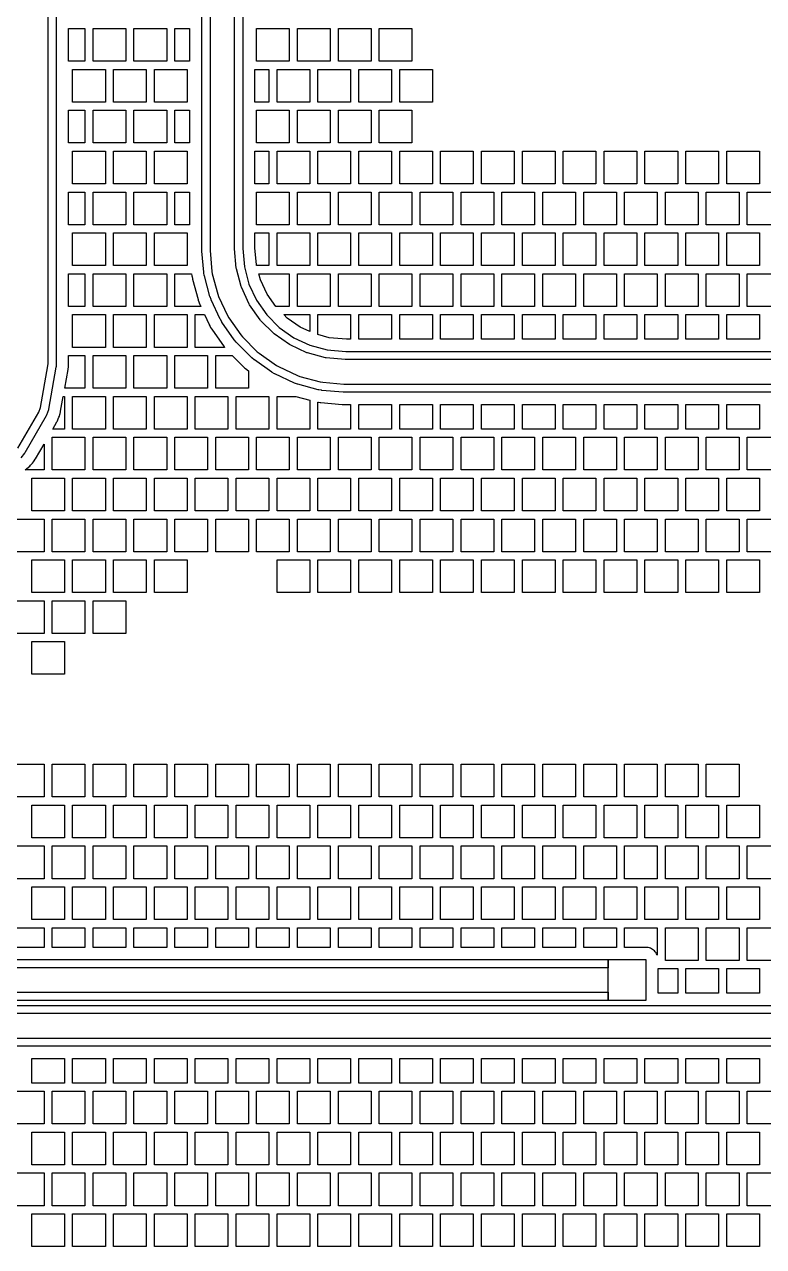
# Model space of a CAD drawing. Header units: metres. Extents: x -10 to 2022, y -10 to 2010.
# Drawn here: x 673 to 1125, y 65 to 812 of the extents above; entities that cross this region are included whole.
import ezdxf

# ---------------------------------------------------------------- set-up
doc = ezdxf.new("R2010")
doc.units = ezdxf.units.M

msp = doc.modelspace()

# ---------------------------------------------------------------- linework, layer by layer
for points in [[(755.55, 1526.55), (744.16, 1525.55), (733.64, 1522.74), (723.77, 1518.14), (714.86, 1511.89), (707.16, 1504.19), (700.91, 1495.28), (696.31, 1485.41), (693.5, 1474.9), (692.5, 1463.5), (692.5, 605), (692.49, 604.78), (692.34, 603.05), (692.31, 602.83), (687.79, 577.18), (687.67, 576.76), (686.49, 573.49), (686.3, 573.1), (673.28, 550.54), (673.03, 550.18), (670.8, 547.52)], [(669.06, 553.23), (681.86, 575.41), (682.9, 578.26), (687.37, 603.59), (687.5, 605.11), (687.5, 1463.61)], [(869, 587.5), (868.89, 587.5), (868.02, 587.54), (867.91, 587.55), (854.89, 588.69), (854.67, 588.72), (852.95, 589.02), (852.74, 589.07), (840.11, 592.45), (839.91, 592.51), (838.27, 593.11), (838.07, 593.19), (826.22, 598.72), (826.02, 598.82), (824.51, 599.69), (824.33, 599.81), (813.62, 607.31), (813.45, 607.44), (812.11, 608.56), (811.95, 608.71), (802.71, 617.95), (802.56, 618.11), (801.44, 619.45), (801.31, 619.62), (793.81, 630.33), (793.69, 630.51), (792.82, 632.02), (792.72, 632.22), (787.19, 644.07), (787.11, 644.27), (786.51, 645.91), (786.45, 646.11), (783.07, 658.74), (783.02, 658.95), (782.72, 660.67), (782.69, 660.89), (781.55, 673.91), (781.54, 674.02), (781.5, 674.89), (781.5, 675), (781.5, 1224.05)], [(786.5, 1224), (786.5, 675.05), (786.53, 674.29), (787.66, 661.43), (787.92, 659.93), (791.25, 647.51), (791.77, 646.08), (797.2, 634.43), (797.97, 633.11), (805.34, 622.58), (806.32, 621.41), (815.41, 612.32), (816.58, 611.34), (827.11, 603.97), (828.43, 603.2), (840.08, 597.77), (841.51, 597.25), (853.93, 593.92), (855.43, 593.66), (868.29, 592.53), (869.05, 592.5), (1480, 592.5)], [(1480, 607.5), (869.44, 607.5), (869.22, 607.51), (857.5, 608.53), (857.07, 608.61), (846.13, 611.54), (845.73, 611.69), (835.46, 616.48), (835.09, 616.69), (825.81, 623.19), (825.48, 623.47), (817.47, 631.48), (817.19, 631.81), (810.69, 641.09), (810.48, 641.46), (805.69, 651.73), (805.54, 652.13), (802.61, 663.07), (802.53, 663.5), (801.51, 675.22), (801.5, 675.44), (801.5, 1223.61)], [(806.5, 1223.5), (806.5, 675.55), (807.5, 664.16), (810.31, 653.64), (814.91, 643.77), (821.16, 634.86), (828.86, 627.16), (837.77, 620.91), (847.64, 616.31), (858.16, 613.5), (869.55, 612.5), (1480, 612.5)], [(700, 810), (710, 810), (710, 790), (700, 790), (700, 810), (700, 810)], [(715, 790), (715, 810), (735, 810), (735, 790), (715, 790), (715, 790)], [(740, 790), (740, 810), (760, 810), (760, 790), (740, 790), (740, 790)], [(765, 790), (765, 810), (774, 810), (774, 790), (765, 790), (765, 790)], [(815, 790), (815, 810), (835, 810), (835, 790), (815, 790), (815, 790)], [(840, 790), (840, 810), (860, 810), (860, 790), (840, 790), (840, 790)], [(865, 790), (865, 810), (885, 810), (885, 790), (865, 790), (865, 790)], [(890, 790), (890, 810), (910, 810), (910, 790), (890, 790), (890, 790)], [(702.5, 765), (702.5, 785), (722.5, 785), (722.5, 765), (702.5, 765), (702.5, 765)], [(727.5, 765), (727.5, 785), (747.5, 785), (747.5, 765), (727.5, 765), (727.5, 765)], [(752.5, 765), (752.5, 785), (772.5, 785), (772.5, 765), (752.5, 765), (752.5, 765)], [(814, 785), (822.5, 785), (822.5, 765), (814, 765), (814, 785), (814, 785)], [(827.5, 765), (827.5, 785), (847.5, 785), (847.5, 765), (827.5, 765), (827.5, 765)], [(852.5, 765), (852.5, 785), (872.5, 785), (872.5, 765), (852.5, 765), (852.5, 765)], [(877.5, 765), (877.5, 785), (897.5, 785), (897.5, 765), (877.5, 765), (877.5, 765)], [(902.5, 765), (902.5, 785), (922.5, 785), (922.5, 765), (902.5, 765), (902.5, 765)], [(700, 760), (710, 760), (710, 740), (700, 740), (700, 760), (700, 760)], [(715, 740), (715, 760), (735, 760), (735, 740), (715, 740), (715, 740)], [(740, 740), (740, 760), (760, 760), (760, 740), (740, 740), (740, 740)], [(765, 740), (765, 760), (774, 760), (774, 740), (765, 740), (765, 740)], [(815, 740), (815, 760), (835, 760), (835, 740), (815, 740), (815, 740)], [(840, 740), (840, 760), (860, 760), (860, 740), (840, 740), (840, 740)], [(865, 740), (865, 760), (885, 760), (885, 740), (865, 740), (865, 740)], [(890, 740), (890, 760), (910, 760), (910, 740), (890, 740), (890, 740)], [(702.5, 715), (702.5, 735), (722.5, 735), (722.5, 715), (702.5, 715), (702.5, 715)], [(727.5, 715), (727.5, 735), (747.5, 735), (747.5, 715), (727.5, 715), (727.5, 715)], [(752.5, 715), (752.5, 735), (772.5, 735), (772.5, 715), (752.5, 715), (752.5, 715)], [(814, 735), (822.5, 735), (822.5, 715), (814, 715), (814, 735), (814, 735)], [(827.5, 715), (827.5, 735), (847.5, 735), (847.5, 715), (827.5, 715), (827.5, 715)], [(852.5, 715), (852.5, 735), (872.5, 735), (872.5, 715), (852.5, 715), (852.5, 715)], [(877.5, 715), (877.5, 735), (897.5, 735), (897.5, 715), (877.5, 715), (877.5, 715)], [(902.5, 715), (902.5, 735), (922.5, 735), (922.5, 715), (902.5, 715), (902.5, 715)], [(927.5, 715), (927.5, 735), (947.5, 735), (947.5, 715), (927.5, 715), (927.5, 715)], [(952.5, 715), (952.5, 735), (972.5, 735), (972.5, 715), (952.5, 715), (952.5, 715)], [(977.5, 715), (977.5, 735), (997.5, 735), (997.5, 715), (977.5, 715), (977.5, 715)], [(1002.5, 715), (1002.5, 735), (1022.5, 735), (1022.5, 715), (1002.5, 715), (1002.5, 715)], [(1027.5, 715), (1027.5, 735), (1047.5, 735), (1047.5, 715), (1027.5, 715), (1027.5, 715)], [(1052.5, 715), (1052.5, 735), (1072.5, 735), (1072.5, 715), (1052.5, 715), (1052.5, 715)], [(1077.5, 715), (1077.5, 735), (1097.5, 735), (1097.5, 715), (1077.5, 715), (1077.5, 715)], [(1102.5, 715), (1102.5, 735), (1122.5, 735), (1122.5, 715), (1102.5, 715), (1102.5, 715)], [(700, 710), (710, 710), (710, 690), (700, 690), (700, 710), (700, 710)], [(715, 690), (715, 710), (735, 710), (735, 690), (715, 690), (715, 690)], [(740, 690), (740, 710), (760, 710), (760, 690), (740, 690), (740, 690)], [(765, 690), (765, 710), (774, 710), (774, 690), (765, 690), (765, 690)], [(815, 690), (815, 710), (835, 710), (835, 690), (815, 690), (815, 690)], [(840, 690), (840, 710), (860, 710), (860, 690), (840, 690), (840, 690)], [(865, 690), (865, 710), (885, 710), (885, 690), (865, 690), (865, 690)], [(890, 690), (890, 710), (910, 710), (910, 690), (890, 690), (890, 690)], [(915, 690), (915, 710), (935, 710), (935, 690), (915, 690), (915, 690)], [(940, 690), (940, 710), (960, 710), (960, 690), (940, 690), (940, 690)], [(965, 690), (965, 710), (985, 710), (985, 690), (965, 690), (965, 690)], [(990, 690), (990, 710), (1010, 710), (1010, 690), (990, 690), (990, 690)], [(1015, 690), (1015, 710), (1035, 710), (1035, 690), (1015, 690), (1015, 690)], [(1040, 690), (1040, 710), (1060, 710), (1060, 690), (1040, 690), (1040, 690)], [(1065, 690), (1065, 710), (1085, 710), (1085, 690), (1065, 690), (1065, 690)], [(1090, 690), (1090, 710), (1110, 710), (1110, 690), (1090, 690), (1090, 690)], [(1115, 690), (1115, 710), (1135, 710), (1135, 690), (1115, 690), (1115, 690)], [(702.5, 665), (702.5, 685), (722.5, 685), (722.5, 665), (702.5, 665), (702.5, 665)], [(727.5, 665), (727.5, 685), (747.5, 685), (747.5, 665), (727.5, 665), (727.5, 665)], [(752.5, 665), (752.5, 685), (772.5, 685), (772.5, 665), (752.5, 665), (752.5, 665)], [(814, 685), (822.5, 685), (822.5, 665), (815.03, 665), (814.91, 665.46), (814, 675.87), (814, 685), (814, 685)], [(827.5, 665), (827.5, 685), (847.5, 685), (847.5, 665), (827.5, 665), (827.5, 665)], [(852.5, 665), (852.5, 685), (872.5, 685), (872.5, 665), (852.5, 665), (852.5, 665)], [(877.5, 665), (877.5, 685), (897.5, 685), (897.5, 665), (877.5, 665), (877.5, 665)], [(902.5, 665), (902.5, 685), (922.5, 685), (922.5, 665), (902.5, 665), (902.5, 665)], [(927.5, 665), (927.5, 685), (947.5, 685), (947.5, 665), (927.5, 665), (927.5, 665)], [(952.5, 665), (952.5, 685), (972.5, 685), (972.5, 665), (952.5, 665), (952.5, 665)], [(977.5, 665), (977.5, 685), (997.5, 685), (997.5, 665), (977.5, 665), (977.5, 665)], [(1002.5, 665), (1002.5, 685), (1022.5, 685), (1022.5, 665), (1002.5, 665), (1002.5, 665)], [(1027.5, 665), (1027.5, 685), (1047.5, 685), (1047.5, 665), (1027.5, 665), (1027.5, 665)], [(1052.5, 665), (1052.5, 685), (1072.5, 685), (1072.5, 665), (1052.5, 665), (1052.5, 665)], [(1077.5, 665), (1077.5, 685), (1097.5, 685), (1097.5, 665), (1077.5, 665), (1077.5, 665)], [(1102.5, 665), (1102.5, 685), (1122.5, 685), (1122.5, 665), (1102.5, 665), (1102.5, 665)], [(700, 660), (710, 660), (710, 640), (700, 640), (700, 660), (700, 660)], [(715, 640), (715, 660), (735, 660), (735, 640), (715, 640), (715, 640)], [(740, 640), (740, 660), (760, 660), (760, 640), (740, 640), (740, 640)], [(765, 640), (765, 660), (775.24, 660), (775.25, 659.91), (775.39, 658.83), (775.51, 658.18), (775.74, 657.12), (775.82, 656.8), (779.2, 644.17), (779.3, 643.86), (779.62, 642.82), (779.85, 642.2), (780.27, 641.2), (780.4, 640.9), (780.81, 640), (765, 640), (765, 640)], [(816.37, 660), (835, 660), (835, 640), (826.71, 640), (821.43, 647.54), (817.39, 656.22), (816.37, 660), (816.37, 660)], [(840, 640), (840, 660), (860, 660), (860, 640), (840, 640), (840, 640)], [(865, 640), (865, 660), (885, 660), (885, 640), (865, 640), (865, 640)], [(890, 640), (890, 660), (910, 660), (910, 640), (890, 640), (890, 640)], [(915, 640), (915, 660), (935, 660), (935, 640), (915, 640), (915, 640)], [(940, 640), (940, 660), (960, 660), (960, 640), (940, 640), (940, 640)], [(965, 640), (965, 660), (985, 660), (985, 640), (965, 640), (965, 640)], [(990, 640), (990, 660), (1010, 660), (1010, 640), (990, 640), (990, 640)], [(1015, 640), (1015, 660), (1035, 660), (1035, 640), (1015, 640), (1015, 640)], [(1040, 640), (1040, 660), (1060, 660), (1060, 640), (1040, 640), (1040, 640)], [(1065, 640), (1065, 660), (1085, 660), (1085, 640), (1065, 640), (1065, 640)], [(1090, 640), (1090, 660), (1110, 660), (1110, 640), (1090, 640), (1090, 640)], [(1115, 640), (1115, 660), (1135, 660), (1135, 640), (1115, 640), (1115, 640)], [(702.5, 615), (702.5, 635), (722.5, 635), (722.5, 615), (702.5, 615), (702.5, 615)], [(727.5, 615), (727.5, 635), (747.5, 635), (747.5, 615), (727.5, 615), (727.5, 615)], [(752.5, 615), (752.5, 635), (772.5, 635), (772.5, 615), (752.5, 615), (752.5, 615)], [(777.5, 615), (777.5, 635), (783.15, 635), (785.92, 629.05), (786.07, 628.75), (786.57, 627.79), (786.9, 627.22), (787.48, 626.3), (787.67, 626.03), (795.16, 615.32), (795.36, 615.06), (795.4, 615), (777.5, 615), (777.5, 615)], [(831.62, 635), (847.5, 635), (847.5, 624.65), (841.54, 627.43), (833.7, 632.93), (831.62, 635), (831.62, 635)], [(852.5, 622.78), (852.5, 635), (872.5, 635), (872.5, 620), (869.87, 620), (859.46, 620.91), (852.5, 622.78), (852.5, 622.78)], [(877.5, 620), (877.5, 635), (897.5, 635), (897.5, 620), (877.5, 620), (877.5, 620)], [(902.5, 620), (902.5, 635), (922.5, 635), (922.5, 620), (902.5, 620), (902.5, 620)], [(927.5, 620), (927.5, 635), (947.5, 635), (947.5, 620), (927.5, 620), (927.5, 620)], [(952.5, 620), (952.5, 635), (972.5, 635), (972.5, 620), (952.5, 620), (952.5, 620)], [(977.5, 620), (977.5, 635), (997.5, 635), (997.5, 620), (977.5, 620), (977.5, 620)], [(1002.5, 620), (1002.5, 635), (1022.5, 635), (1022.5, 620), (1002.5, 620), (1002.5, 620)], [(1027.5, 620), (1027.5, 635), (1047.5, 635), (1047.5, 620), (1027.5, 620), (1027.5, 620)], [(1052.5, 620), (1052.5, 635), (1072.5, 635), (1072.5, 620), (1052.5, 620), (1052.5, 620)], [(1077.5, 620), (1077.5, 635), (1097.5, 635), (1097.5, 620), (1077.5, 620), (1077.5, 620)], [(1102.5, 620), (1102.5, 635), (1122.5, 635), (1122.5, 620), (1102.5, 620), (1102.5, 620)], [(700, 610), (710, 610), (710, 590), (697.66, 590), (699.7, 601.53), (699.75, 601.85), (699.89, 602.93), (699.95, 603.58), (699.99, 604.67), (700, 605), (700, 610), (700, 610)], [(715, 590), (715, 610), (735, 610), (735, 590), (715, 590), (715, 590)], [(740, 590), (740, 610), (760, 610), (760, 590), (740, 590), (740, 590)], [(765, 590), (765, 610), (785, 610), (785, 590), (765, 590), (765, 590)], [(790, 590), (790, 610), (800.05, 610), (806.65, 603.4), (806.89, 603.18), (807.69, 602.44), (808.19, 602.02), (809.06, 601.36), (809.32, 601.16), (810, 600.69), (810, 590), (790, 590), (790, 590)], [(696.78, 585), (697.5, 585), (697.5, 565), (690.29, 565), (692.8, 569.35), (692.95, 569.64), (693.46, 570.6), (693.73, 571.2), (694.15, 572.2), (694.38, 572.82), (694.7, 573.86), (694.87, 574.49), (695.11, 575.55), (695.17, 575.88), (696.78, 585), (696.78, 585)], [(702.5, 565), (702.5, 585), (722.5, 585), (722.5, 565), (702.5, 565), (702.5, 565)], [(727.5, 565), (727.5, 585), (747.5, 585), (747.5, 565), (727.5, 565), (727.5, 565)], [(752.5, 565), (752.5, 585), (772.5, 585), (772.5, 565), (752.5, 565), (752.5, 565)], [(777.5, 565), (777.5, 585), (797.5, 585), (797.5, 565), (777.5, 565), (777.5, 565)], [(802.5, 565), (802.5, 585), (822.5, 585), (822.5, 565), (802.5, 565), (802.5, 565)], [(827.5, 565), (827.5, 585), (838.94, 585), (847.5, 582.71), (847.5, 565), (827.5, 565), (827.5, 565)], [(1480, 587.5), (869, 587.5), (869, 587.5)], [(852.5, 565), (852.5, 581.45), (852.83, 581.39), (853.91, 581.25), (854.23, 581.22), (867.26, 580.08), (867.58, 580.05), (868.67, 580.01), (869, 580), (872.5, 580), (872.5, 565), (852.5, 565), (852.5, 565)], [(877.5, 565), (877.5, 580), (897.5, 580), (897.5, 565), (877.5, 565), (877.5, 565)], [(902.5, 565), (902.5, 580), (922.5, 580), (922.5, 565), (902.5, 565), (902.5, 565)], [(927.5, 565), (927.5, 580), (947.5, 580), (947.5, 565), (927.5, 565), (927.5, 565)], [(952.5, 565), (952.5, 580), (972.5, 580), (972.5, 565), (952.5, 565), (952.5, 565)], [(977.5, 565), (977.5, 580), (997.5, 580), (997.5, 565), (977.5, 565), (977.5, 565)], [(1002.5, 565), (1002.5, 580), (1022.5, 580), (1022.5, 565), (1002.5, 565), (1002.5, 565)], [(1027.5, 565), (1027.5, 580), (1047.5, 580), (1047.5, 565), (1027.5, 565), (1027.5, 565)], [(1052.5, 565), (1052.5, 580), (1072.5, 580), (1072.5, 565), (1052.5, 565), (1052.5, 565)], [(1077.5, 565), (1077.5, 580), (1097.5, 580), (1097.5, 565), (1077.5, 565), (1077.5, 565)], [(1102.5, 565), (1102.5, 580), (1122.5, 580), (1122.5, 565), (1102.5, 565), (1102.5, 565)], [(685, 555.84), (685, 540), (673.56, 540), (675.31, 541.47), (675.56, 541.69), (676.36, 542.42), (676.82, 542.89), (677.56, 543.69), (677.98, 544.19), (678.64, 545.06), (679.02, 545.59), (679.6, 546.51), (679.77, 546.79), (685, 555.84), (685, 555.84)], [(690, 540), (690, 560), (710, 560), (710, 540), (690, 540), (690, 540)], [(715, 540), (715, 560), (735, 560), (735, 540), (715, 540), (715, 540)], [(740, 540), (740, 560), (760, 560), (760, 540), (740, 540), (740, 540)], [(765, 540), (765, 560), (785, 560), (785, 540), (765, 540), (765, 540)], [(790, 540), (790, 560), (810, 560), (810, 540), (790, 540), (790, 540)], [(815, 540), (815, 560), (835, 560), (835, 540), (815, 540), (815, 540)], [(840, 540), (840, 560), (860, 560), (860, 540), (840, 540), (840, 540)], [(865, 540), (865, 560), (885, 560), (885, 540), (865, 540), (865, 540)], [(890, 540), (890, 560), (910, 560), (910, 540), (890, 540), (890, 540)], [(915, 540), (915, 560), (935, 560), (935, 540), (915, 540), (915, 540)], [(940, 540), (940, 560), (960, 560), (960, 540), (940, 540), (940, 540)], [(965, 540), (965, 560), (985, 560), (985, 540), (965, 540), (965, 540)], [(990, 540), (990, 560), (1010, 560), (1010, 540), (990, 540), (990, 540)], [(1015, 540), (1015, 560), (1035, 560), (1035, 540), (1015, 540), (1015, 540)], [(1040, 540), (1040, 560), (1060, 560), (1060, 540), (1040, 540), (1040, 540)], [(1065, 540), (1065, 560), (1085, 560), (1085, 540), (1065, 540), (1065, 540)], [(1090, 540), (1090, 560), (1110, 560), (1110, 540), (1090, 540), (1090, 540)], [(1115, 540), (1115, 560), (1135, 560), (1135, 540), (1115, 540), (1115, 540)], [(677.5, 515), (677.5, 535), (697.5, 535), (697.5, 515), (677.5, 515), (677.5, 515)], [(702.5, 515), (702.5, 535), (722.5, 535), (722.5, 515), (702.5, 515), (702.5, 515)], [(727.5, 515), (727.5, 535), (747.5, 535), (747.5, 515), (727.5, 515), (727.5, 515)], [(752.5, 515), (752.5, 535), (772.5, 535), (772.5, 515), (752.5, 515), (752.5, 515)], [(777.5, 515), (777.5, 535), (797.5, 535), (797.5, 515), (777.5, 515), (777.5, 515)], [(802.5, 515), (802.5, 535), (822.5, 535), (822.5, 515), (802.5, 515), (802.5, 515)], [(827.5, 515), (827.5, 535), (847.5, 535), (847.5, 515), (827.5, 515), (827.5, 515)], [(852.5, 515), (852.5, 535), (872.5, 535), (872.5, 515), (852.5, 515), (852.5, 515)], [(877.5, 515), (877.5, 535), (897.5, 535), (897.5, 515), (877.5, 515), (877.5, 515)], [(902.5, 515), (902.5, 535), (922.5, 535), (922.5, 515), (902.5, 515), (902.5, 515)], [(927.5, 515), (927.5, 535), (947.5, 535), (947.5, 515), (927.5, 515), (927.5, 515)], [(952.5, 515), (952.5, 535), (972.5, 535), (972.5, 515), (952.5, 515), (952.5, 515)], [(977.5, 515), (977.5, 535), (997.5, 535), (997.5, 515), (977.5, 515), (977.5, 515)], [(1002.5, 515), (1002.5, 535), (1022.5, 535), (1022.5, 515), (1002.5, 515), (1002.5, 515)], [(1027.5, 515), (1027.5, 535), (1047.5, 535), (1047.5, 515), (1027.5, 515), (1027.5, 515)], [(1052.5, 515), (1052.5, 535), (1072.5, 535), (1072.5, 515), (1052.5, 515), (1052.5, 515)], [(1077.5, 515), (1077.5, 535), (1097.5, 535), (1097.5, 515), (1077.5, 515), (1077.5, 515)], [(1102.5, 515), (1102.5, 535), (1122.5, 535), (1122.5, 515), (1102.5, 515), (1102.5, 515)], [(665, 490), (665, 510), (685, 510), (685, 490), (665, 490), (665, 490)], [(690, 490), (690, 510), (710, 510), (710, 490), (690, 490), (690, 490)], [(715, 490), (715, 510), (735, 510), (735, 490), (715, 490), (715, 490)], [(740, 490), (740, 510), (760, 510), (760, 490), (740, 490), (740, 490)], [(765, 490), (765, 510), (785, 510), (785, 490), (765, 490), (765, 490)], [(790, 490), (790, 510), (810, 510), (810, 490), (790, 490), (790, 490)], [(815, 490), (815, 510), (835, 510), (835, 490), (815, 490), (815, 490)], [(840, 490), (840, 510), (860, 510), (860, 490), (840, 490), (840, 490)], [(865, 490), (865, 510), (885, 510), (885, 490), (865, 490), (865, 490)], [(890, 490), (890, 510), (910, 510), (910, 490), (890, 490), (890, 490)], [(915, 490), (915, 510), (935, 510), (935, 490), (915, 490), (915, 490)], [(940, 490), (940, 510), (960, 510), (960, 490), (940, 490), (940, 490)], [(965, 490), (965, 510), (985, 510), (985, 490), (965, 490), (965, 490)], [(990, 490), (990, 510), (1010, 510), (1010, 490), (990, 490), (990, 490)], [(1015, 490), (1015, 510), (1035, 510), (1035, 490), (1015, 490), (1015, 490)], [(1040, 490), (1040, 510), (1060, 510), (1060, 490), (1040, 490), (1040, 490)], [(1065, 490), (1065, 510), (1085, 510), (1085, 490), (1065, 490), (1065, 490)], [(1090, 490), (1090, 510), (1110, 510), (1110, 490), (1090, 490), (1090, 490)], [(1115, 490), (1115, 510), (1135, 510), (1135, 490), (1115, 490), (1115, 490)], [(677.5, 465), (677.5, 485), (697.5, 485), (697.5, 465), (677.5, 465), (677.5, 465)], [(702.5, 465), (702.5, 485), (722.5, 485), (722.5, 465), (702.5, 465), (702.5, 465)], [(727.5, 465), (727.5, 485), (747.5, 485), (747.5, 465), (727.5, 465), (727.5, 465)], [(752.5, 465), (752.5, 485), (772.5, 485), (772.5, 465), (752.5, 465), (752.5, 465)], [(827.5, 465), (827.5, 485), (847.5, 485), (847.5, 465), (827.5, 465), (827.5, 465)], [(852.5, 465), (852.5, 485), (872.5, 485), (872.5, 465), (852.5, 465), (852.5, 465)], [(877.5, 465), (877.5, 485), (897.5, 485), (897.5, 465), (877.5, 465), (877.5, 465)], [(902.5, 465), (902.5, 485), (922.5, 485), (922.5, 465), (902.5, 465), (902.5, 465)], [(927.5, 465), (927.5, 485), (947.5, 485), (947.5, 465), (927.5, 465), (927.5, 465)], [(952.5, 465), (952.5, 485), (972.5, 485), (972.5, 465), (952.5, 465), (952.5, 465)], [(977.5, 465), (977.5, 485), (997.5, 485), (997.5, 465), (977.5, 465), (977.5, 465)], [(1002.5, 465), (1002.5, 485), (1022.5, 485), (1022.5, 465), (1002.5, 465), (1002.5, 465)], [(1027.5, 465), (1027.5, 485), (1047.5, 485), (1047.5, 465), (1027.5, 465), (1027.5, 465)], [(1052.5, 465), (1052.5, 485), (1072.5, 485), (1072.5, 465), (1052.5, 465), (1052.5, 465)], [(1077.5, 465), (1077.5, 485), (1097.5, 485), (1097.5, 465), (1077.5, 465), (1077.5, 465)], [(1102.5, 465), (1102.5, 485), (1122.5, 485), (1122.5, 465), (1102.5, 465), (1102.5, 465)], [(665, 440), (665, 460), (685, 460), (685, 440), (665, 440), (665, 440)], [(690, 440), (690, 460), (710, 460), (710, 440), (690, 440), (690, 440)], [(715, 440), (715, 460), (735, 460), (735, 440), (715, 440), (715, 440)], [(677.5, 415), (677.5, 435), (697.5, 435), (697.5, 415), (677.5, 415), (677.5, 415)], [(665, 340), (665, 360), (685, 360), (685, 340), (665, 340), (665, 340)], [(690, 340), (690, 360), (710, 360), (710, 340), (690, 340), (690, 340)], [(715, 340), (715, 360), (735, 360), (735, 340), (715, 340), (715, 340)], [(740, 340), (740, 360), (760, 360), (760, 340), (740, 340), (740, 340)], [(765, 340), (765, 360), (785, 360), (785, 340), (765, 340), (765, 340)], [(790, 340), (790, 360), (810, 360), (810, 340), (790, 340), (790, 340)], [(815, 340), (815, 360), (835, 360), (835, 340), (815, 340), (815, 340)], [(840, 340), (840, 360), (860, 360), (860, 340), (840, 340), (840, 340)], [(865, 340), (865, 360), (885, 360), (885, 340), (865, 340), (865, 340)], [(890, 340), (890, 360), (910, 360), (910, 340), (890, 340), (890, 340)], [(915, 340), (915, 360), (935, 360), (935, 340), (915, 340), (915, 340)], [(940, 340), (940, 360), (960, 360), (960, 340), (940, 340), (940, 340)], [(965, 340), (965, 360), (985, 360), (985, 340), (965, 340), (965, 340)], [(990, 340), (990, 360), (1010, 360), (1010, 340), (990, 340), (990, 340)], [(1015, 340), (1015, 360), (1035, 360), (1035, 340), (1015, 340), (1015, 340)], [(1040, 340), (1040, 360), (1060, 360), (1060, 340), (1040, 340), (1040, 340)], [(1065, 340), (1065, 360), (1085, 360), (1085, 340), (1065, 340), (1065, 340)], [(1090, 340), (1090, 360), (1110, 360), (1110, 340), (1090, 340), (1090, 340)], [(677.5, 315), (677.5, 335), (697.5, 335), (697.5, 315), (677.5, 315), (677.5, 315)], [(702.5, 315), (702.5, 335), (722.5, 335), (722.5, 315), (702.5, 315), (702.5, 315)], [(727.5, 315), (727.5, 335), (747.5, 335), (747.5, 315), (727.5, 315), (727.5, 315)], [(752.5, 315), (752.5, 335), (772.5, 335), (772.5, 315), (752.5, 315), (752.5, 315)], [(777.5, 315), (777.5, 335), (797.5, 335), (797.5, 315), (777.5, 315), (777.5, 315)], [(802.5, 315), (802.5, 335), (822.5, 335), (822.5, 315), (802.5, 315), (802.5, 315)], [(827.5, 315), (827.5, 335), (847.5, 335), (847.5, 315), (827.5, 315), (827.5, 315)], [(852.5, 315), (852.5, 335), (872.5, 335), (872.5, 315), (852.5, 315), (852.5, 315)], [(877.5, 315), (877.5, 335), (897.5, 335), (897.5, 315), (877.5, 315), (877.5, 315)], [(902.5, 315), (902.5, 335), (922.5, 335), (922.5, 315), (902.5, 315), (902.5, 315)], [(927.5, 315), (927.5, 335), (947.5, 335), (947.5, 315), (927.5, 315), (927.5, 315)], [(952.5, 315), (952.5, 335), (972.5, 335), (972.5, 315), (952.5, 315), (952.5, 315)], [(977.5, 315), (977.5, 335), (997.5, 335), (997.5, 315), (977.5, 315), (977.5, 315)], [(1002.5, 315), (1002.5, 335), (1022.5, 335), (1022.5, 315), (1002.5, 315), (1002.5, 315)], [(1027.5, 315), (1027.5, 335), (1047.5, 335), (1047.5, 315), (1027.5, 315), (1027.5, 315)], [(1052.5, 315), (1052.5, 335), (1072.5, 335), (1072.5, 315), (1052.5, 315), (1052.5, 315)], [(1077.5, 315), (1077.5, 335), (1097.5, 335), (1097.5, 315), (1077.5, 315), (1077.5, 315)], [(1102.5, 315), (1102.5, 335), (1122.5, 335), (1122.5, 315), (1102.5, 315), (1102.5, 315)], [(665, 290), (665, 310), (685, 310), (685, 290), (665, 290), (665, 290)], [(690, 290), (690, 310), (710, 310), (710, 290), (690, 290), (690, 290)], [(715, 290), (715, 310), (735, 310), (735, 290), (715, 290), (715, 290)], [(740, 290), (740, 310), (760, 310), (760, 290), (740, 290), (740, 290)], [(765, 290), (765, 310), (785, 310), (785, 290), (765, 290), (765, 290)], [(790, 290), (790, 310), (810, 310), (810, 290), (790, 290), (790, 290)], [(815, 290), (815, 310), (835, 310), (835, 290), (815, 290), (815, 290)], [(840, 290), (840, 310), (860, 310), (860, 290), (840, 290), (840, 290)], [(865, 290), (865, 310), (885, 310), (885, 290), (865, 290), (865, 290)], [(890, 290), (890, 310), (910, 310), (910, 290), (890, 290), (890, 290)], [(915, 290), (915, 310), (935, 310), (935, 290), (915, 290), (915, 290)], [(940, 290), (940, 310), (960, 310), (960, 290), (940, 290), (940, 290)], [(965, 290), (965, 310), (985, 310), (985, 290), (965, 290), (965, 290)], [(990, 290), (990, 310), (1010, 310), (1010, 290), (990, 290), (990, 290)], [(1015, 290), (1015, 310), (1035, 310), (1035, 290), (1015, 290), (1015, 290)], [(1040, 290), (1040, 310), (1060, 310), (1060, 290), (1040, 290), (1040, 290)], [(1065, 290), (1065, 310), (1085, 310), (1085, 290), (1065, 290), (1065, 290)], [(1090, 290), (1090, 310), (1110, 310), (1110, 290), (1090, 290), (1090, 290)], [(1115, 290), (1115, 310), (1135, 310), (1135, 290), (1115, 290), (1115, 290)], [(677.5, 265), (677.5, 285), (697.5, 285), (697.5, 265), (677.5, 265), (677.5, 265)], [(702.5, 265), (702.5, 285), (722.5, 285), (722.5, 265), (702.5, 265), (702.5, 265)], [(727.5, 265), (727.5, 285), (747.5, 285), (747.5, 265), (727.5, 265), (727.5, 265)], [(752.5, 265), (752.5, 285), (772.5, 285), (772.5, 265), (752.5, 265), (752.5, 265)], [(777.5, 265), (777.5, 285), (797.5, 285), (797.5, 265), (777.5, 265), (777.5, 265)], [(802.5, 265), (802.5, 285), (822.5, 285), (822.5, 265), (802.5, 265), (802.5, 265)], [(827.5, 265), (827.5, 285), (847.5, 285), (847.5, 265), (827.5, 265), (827.5, 265)], [(852.5, 265), (852.5, 285), (872.5, 285), (872.5, 265), (852.5, 265), (852.5, 265)], [(877.5, 265), (877.5, 285), (897.5, 285), (897.5, 265), (877.5, 265), (877.5, 265)], [(902.5, 265), (902.5, 285), (922.5, 285), (922.5, 265), (902.5, 265), (902.5, 265)], [(927.5, 265), (927.5, 285), (947.5, 285), (947.5, 265), (927.5, 265), (927.5, 265)], [(952.5, 265), (952.5, 285), (972.5, 285), (972.5, 265), (952.5, 265), (952.5, 265)], [(977.5, 265), (977.5, 285), (997.5, 285), (997.5, 265), (977.5, 265), (977.5, 265)], [(1002.5, 265), (1002.5, 285), (1022.5, 285), (1022.5, 265), (1002.5, 265), (1002.5, 265)], [(1027.5, 265), (1027.5, 285), (1047.5, 285), (1047.5, 265), (1027.5, 265), (1027.5, 265)], [(1052.5, 265), (1052.5, 285), (1072.5, 285), (1072.5, 265), (1052.5, 265), (1052.5, 265)], [(1077.5, 265), (1077.5, 285), (1097.5, 285), (1097.5, 265), (1077.5, 265), (1077.5, 265)], [(1102.5, 265), (1102.5, 285), (1122.5, 285), (1122.5, 265), (1102.5, 265), (1102.5, 265)], [(665, 248), (665, 260), (685, 260), (685, 248), (665, 248), (665, 248)], [(690, 248), (690, 260), (710, 260), (710, 248), (690, 248), (690, 248)], [(715, 248), (715, 260), (735, 260), (735, 248), (715, 248), (715, 248)], [(740, 248), (740, 260), (760, 260), (760, 248), (740, 248), (740, 248)], [(765, 248), (765, 260), (785, 260), (785, 248), (765, 248), (765, 248)], [(790, 248), (790, 260), (810, 260), (810, 248), (790, 248), (790, 248)], [(815, 248), (815, 260), (835, 260), (835, 248), (815, 248), (815, 248)], [(840, 248), (840, 260), (860, 260), (860, 248), (840, 248), (840, 248)], [(865, 248), (865, 260), (885, 260), (885, 248), (865, 248), (865, 248)], [(890, 248), (890, 260), (910, 260), (910, 248), (890, 248), (890, 248)], [(915, 248), (915, 260), (935, 260), (935, 248), (915, 248), (915, 248)], [(940, 248), (940, 260), (960, 260), (960, 248), (940, 248), (940, 248)], [(965, 248), (965, 260), (985, 260), (985, 248), (965, 248), (965, 248)], [(990, 248), (990, 260), (1010, 260), (1010, 248), (990, 248), (990, 248)], [(1015, 248), (1015, 260), (1035, 260), (1035, 248), (1015, 248), (1015, 248)], [(1040, 248), (1040, 260), (1060, 260), (1060, 243.17), (1059.93, 243.37), (1059.61, 244.04), (1059.24, 244.67), (1058.8, 245.26), (1058.3, 245.8), (1057.76, 246.3), (1057.17, 246.74), (1056.54, 247.11), (1055.87, 247.43), (1055.18, 247.68), (1054.46, 247.86), (1053.74, 247.96), (1053, 248), (1040, 248), (1040, 248)], [(1065, 240), (1065, 260), (1085, 260), (1085, 240), (1065, 240), (1065, 240)], [(1090, 240), (1090, 260), (1110, 260), (1110, 240), (1090, 240), (1090, 240)], [(1115, 240), (1115, 260), (1135, 260), (1135, 240), (1115, 240), (1115, 240)], [(610.1, 240.5), (1030, 240.5), (1030, 235.5), (610.08, 235.5)], [(1030, 215.5), (1030, 240.5), (1053, 240.5), (1053, 215.5), (1030, 215.5), (1030, 215.5)], [(1060.5, 235), (1072.5, 235), (1072.5, 220), (1060.5, 220), (1060.5, 235), (1060.5, 235)], [(1077.5, 220), (1077.5, 235), (1097.5, 235), (1097.5, 220), (1077.5, 220), (1077.5, 220)], [(1102.5, 220), (1102.5, 235), (1122.5, 235), (1122.5, 220), (1102.5, 220), (1102.5, 220)], [(610.01, 220.5), (1030, 220.5), (1030, 215.5), (610, 215.5)], [(1480, 212.5), (1480, 207.5), (520, 207.5), (520, 212.5), (1480, 212.5), (1480, 212.5)], [(520, 187.5), (520, 192.5), (1480, 192.5), (1480, 187.5), (520, 187.5), (520, 187.5)], [(677.5, 165), (677.5, 180), (697.5, 180), (697.5, 165), (677.5, 165), (677.5, 165)], [(702.5, 165), (702.5, 180), (722.5, 180), (722.5, 165), (702.5, 165), (702.5, 165)], [(727.5, 165), (727.5, 180), (747.5, 180), (747.5, 165), (727.5, 165), (727.5, 165)], [(752.5, 165), (752.5, 180), (772.5, 180), (772.5, 165), (752.5, 165), (752.5, 165)], [(777.5, 165), (777.5, 180), (797.5, 180), (797.5, 165), (777.5, 165), (777.5, 165)], [(802.5, 165), (802.5, 180), (822.5, 180), (822.5, 165), (802.5, 165), (802.5, 165)], [(827.5, 165), (827.5, 180), (847.5, 180), (847.5, 165), (827.5, 165), (827.5, 165)], [(852.5, 165), (852.5, 180), (872.5, 180), (872.5, 165), (852.5, 165), (852.5, 165)], [(877.5, 165), (877.5, 180), (897.5, 180), (897.5, 165), (877.5, 165), (877.5, 165)], [(902.5, 165), (902.5, 180), (922.5, 180), (922.5, 165), (902.5, 165), (902.5, 165)], [(927.5, 165), (927.5, 180), (947.5, 180), (947.5, 165), (927.5, 165), (927.5, 165)], [(952.5, 165), (952.5, 180), (972.5, 180), (972.5, 165), (952.5, 165), (952.5, 165)], [(977.5, 165), (977.5, 180), (997.5, 180), (997.5, 165), (977.5, 165), (977.5, 165)], [(1002.5, 165), (1002.5, 180), (1022.5, 180), (1022.5, 165), (1002.5, 165), (1002.5, 165)], [(1027.5, 165), (1027.5, 180), (1047.5, 180), (1047.5, 165), (1027.5, 165), (1027.5, 165)], [(1052.5, 165), (1052.5, 180), (1072.5, 180), (1072.5, 165), (1052.5, 165), (1052.5, 165)], [(1077.5, 165), (1077.5, 180), (1097.5, 180), (1097.5, 165), (1077.5, 165), (1077.5, 165)], [(1102.5, 165), (1102.5, 180), (1122.5, 180), (1122.5, 165), (1102.5, 165), (1102.5, 165)], [(665, 140), (665, 160), (685, 160), (685, 140), (665, 140), (665, 140)], [(690, 140), (690, 160), (710, 160), (710, 140), (690, 140), (690, 140)], [(715, 140), (715, 160), (735, 160), (735, 140), (715, 140), (715, 140)], [(740, 140), (740, 160), (760, 160), (760, 140), (740, 140), (740, 140)], [(765, 140), (765, 160), (785, 160), (785, 140), (765, 140), (765, 140)], [(790, 140), (790, 160), (810, 160), (810, 140), (790, 140), (790, 140)], [(815, 140), (815, 160), (835, 160), (835, 140), (815, 140), (815, 140)], [(840, 140), (840, 160), (860, 160), (860, 140), (840, 140), (840, 140)], [(865, 140), (865, 160), (885, 160), (885, 140), (865, 140), (865, 140)], [(890, 140), (890, 160), (910, 160), (910, 140), (890, 140), (890, 140)], [(915, 140), (915, 160), (935, 160), (935, 140), (915, 140), (915, 140)], [(940, 140), (940, 160), (960, 160), (960, 140), (940, 140), (940, 140)], [(965, 140), (965, 160), (985, 160), (985, 140), (965, 140), (965, 140)], [(990, 140), (990, 160), (1010, 160), (1010, 140), (990, 140), (990, 140)], [(1015, 140), (1015, 160), (1035, 160), (1035, 140), (1015, 140), (1015, 140)], [(1040, 140), (1040, 160), (1060, 160), (1060, 140), (1040, 140), (1040, 140)], [(1065, 140), (1065, 160), (1085, 160), (1085, 140), (1065, 140), (1065, 140)], [(1090, 140), (1090, 160), (1110, 160), (1110, 140), (1090, 140), (1090, 140)], [(1115, 140), (1115, 160), (1135, 160), (1135, 140), (1115, 140), (1115, 140)], [(677.5, 115), (677.5, 135), (697.5, 135), (697.5, 115), (677.5, 115), (677.5, 115)], [(702.5, 115), (702.5, 135), (722.5, 135), (722.5, 115), (702.5, 115), (702.5, 115)], [(727.5, 115), (727.5, 135), (747.5, 135), (747.5, 115), (727.5, 115), (727.5, 115)], [(752.5, 115), (752.5, 135), (772.5, 135), (772.5, 115), (752.5, 115), (752.5, 115)], [(777.5, 115), (777.5, 135), (797.5, 135), (797.5, 115), (777.5, 115), (777.5, 115)], [(802.5, 115), (802.5, 135), (822.5, 135), (822.5, 115), (802.5, 115), (802.5, 115)], [(827.5, 115), (827.5, 135), (847.5, 135), (847.5, 115), (827.5, 115), (827.5, 115)], [(852.5, 115), (852.5, 135), (872.5, 135), (872.5, 115), (852.5, 115), (852.5, 115)], [(877.5, 115), (877.5, 135), (897.5, 135), (897.5, 115), (877.5, 115), (877.5, 115)], [(902.5, 115), (902.5, 135), (922.5, 135), (922.5, 115), (902.5, 115), (902.5, 115)], [(927.5, 115), (927.5, 135), (947.5, 135), (947.5, 115), (927.5, 115), (927.5, 115)], [(952.5, 115), (952.5, 135), (972.5, 135), (972.5, 115), (952.5, 115), (952.5, 115)], [(977.5, 115), (977.5, 135), (997.5, 135), (997.5, 115), (977.5, 115), (977.5, 115)], [(1002.5, 115), (1002.5, 135), (1022.5, 135), (1022.5, 115), (1002.5, 115), (1002.5, 115)], [(1027.5, 115), (1027.5, 135), (1047.5, 135), (1047.5, 115), (1027.5, 115), (1027.5, 115)], [(1052.5, 115), (1052.5, 135), (1072.5, 135), (1072.5, 115), (1052.5, 115), (1052.5, 115)], [(1077.5, 115), (1077.5, 135), (1097.5, 135), (1097.5, 115), (1077.5, 115), (1077.5, 115)], [(1102.5, 115), (1102.5, 135), (1122.5, 135), (1122.5, 115), (1102.5, 115), (1102.5, 115)], [(665, 90), (665, 110), (685, 110), (685, 90), (665, 90), (665, 90)], [(690, 90), (690, 110), (710, 110), (710, 90), (690, 90), (690, 90)], [(715, 90), (715, 110), (735, 110), (735, 90), (715, 90), (715, 90)], [(740, 90), (740, 110), (760, 110), (760, 90), (740, 90), (740, 90)], [(765, 90), (765, 110), (785, 110), (785, 90), (765, 90), (765, 90)], [(790, 90), (790, 110), (810, 110), (810, 90), (790, 90), (790, 90)], [(815, 90), (815, 110), (835, 110), (835, 90), (815, 90), (815, 90)], [(840, 90), (840, 110), (860, 110), (860, 90), (840, 90), (840, 90)], [(865, 90), (865, 110), (885, 110), (885, 90), (865, 90), (865, 90)], [(890, 90), (890, 110), (910, 110), (910, 90), (890, 90), (890, 90)], [(915, 90), (915, 110), (935, 110), (935, 90), (915, 90), (915, 90)], [(940, 90), (940, 110), (960, 110), (960, 90), (940, 90), (940, 90)], [(965, 90), (965, 110), (985, 110), (985, 90), (965, 90), (965, 90)], [(990, 90), (990, 110), (1010, 110), (1010, 90), (990, 90), (990, 90)], [(1015, 90), (1015, 110), (1035, 110), (1035, 90), (1015, 90), (1015, 90)], [(1040, 90), (1040, 110), (1060, 110), (1060, 90), (1040, 90), (1040, 90)], [(1065, 90), (1065, 110), (1085, 110), (1085, 90), (1065, 90), (1065, 90)], [(1090, 90), (1090, 110), (1110, 110), (1110, 90), (1090, 90), (1090, 90)], [(1115, 90), (1115, 110), (1135, 110), (1135, 90), (1115, 90), (1115, 90)], [(677.5, 65), (677.5, 85), (697.5, 85), (697.5, 65), (677.5, 65), (677.5, 65)], [(702.5, 65), (702.5, 85), (722.5, 85), (722.5, 65), (702.5, 65), (702.5, 65)], [(727.5, 65), (727.5, 85), (747.5, 85), (747.5, 65), (727.5, 65), (727.5, 65)], [(752.5, 65), (752.5, 85), (772.5, 85), (772.5, 65), (752.5, 65), (752.5, 65)], [(777.5, 65), (777.5, 85), (797.5, 85), (797.5, 65), (777.5, 65), (777.5, 65)], [(802.5, 65), (802.5, 85), (822.5, 85), (822.5, 65), (802.5, 65), (802.5, 65)], [(827.5, 65), (827.5, 85), (847.5, 85), (847.5, 65), (827.5, 65), (827.5, 65)], [(852.5, 65), (852.5, 85), (872.5, 85), (872.5, 65), (852.5, 65), (852.5, 65)], [(877.5, 65), (877.5, 85), (897.5, 85), (897.5, 65), (877.5, 65), (877.5, 65)], [(902.5, 65), (902.5, 85), (922.5, 85), (922.5, 65), (902.5, 65), (902.5, 65)], [(927.5, 65), (927.5, 85), (947.5, 85), (947.5, 65), (927.5, 65), (927.5, 65)], [(952.5, 65), (952.5, 85), (972.5, 85), (972.5, 65), (952.5, 65), (952.5, 65)], [(977.5, 65), (977.5, 85), (997.5, 85), (997.5, 65), (977.5, 65), (977.5, 65)], [(1002.5, 65), (1002.5, 85), (1022.5, 85), (1022.5, 65), (1002.5, 65), (1002.5, 65)], [(1027.5, 65), (1027.5, 85), (1047.5, 85), (1047.5, 65), (1027.5, 65), (1027.5, 65)], [(1052.5, 65), (1052.5, 85), (1072.5, 85), (1072.5, 65), (1052.5, 65), (1052.5, 65)], [(1077.5, 65), (1077.5, 85), (1097.5, 85), (1097.5, 65), (1077.5, 65), (1077.5, 65)], [(1102.5, 65), (1102.5, 85), (1122.5, 85), (1122.5, 65), (1102.5, 65), (1102.5, 65)]]:
    msp.add_lwpolyline(points)

doc.saveas('drawing.dxf')
